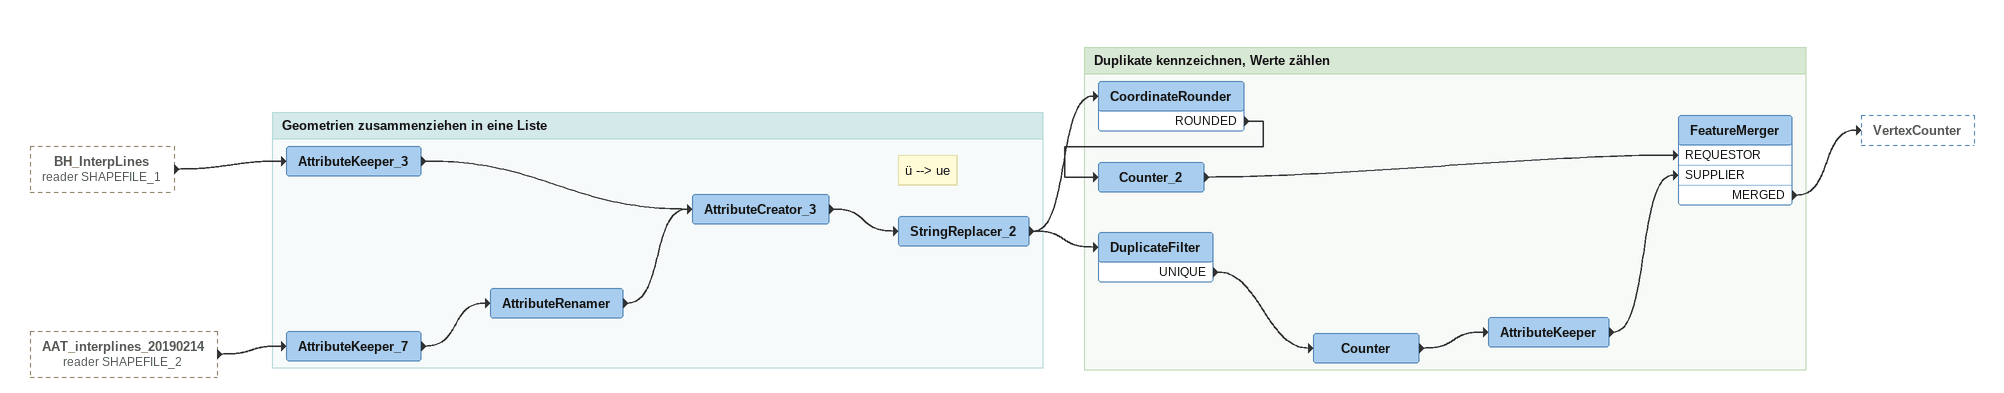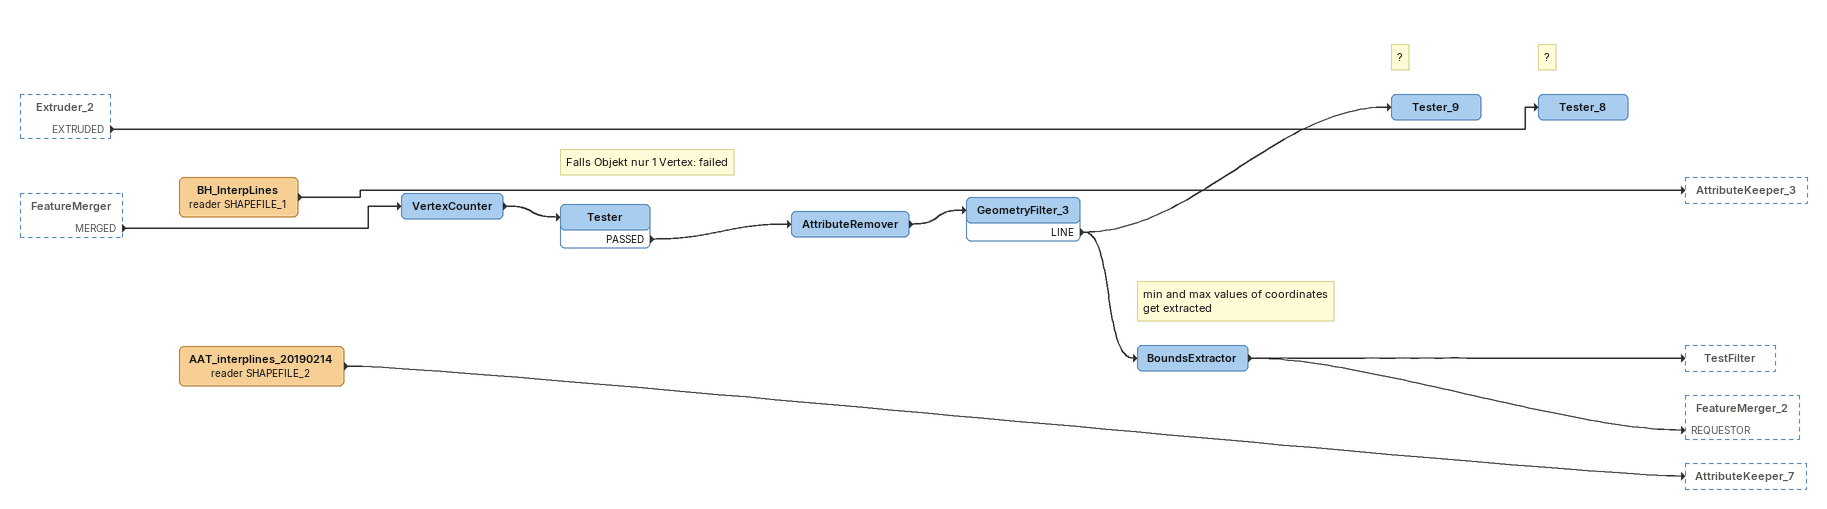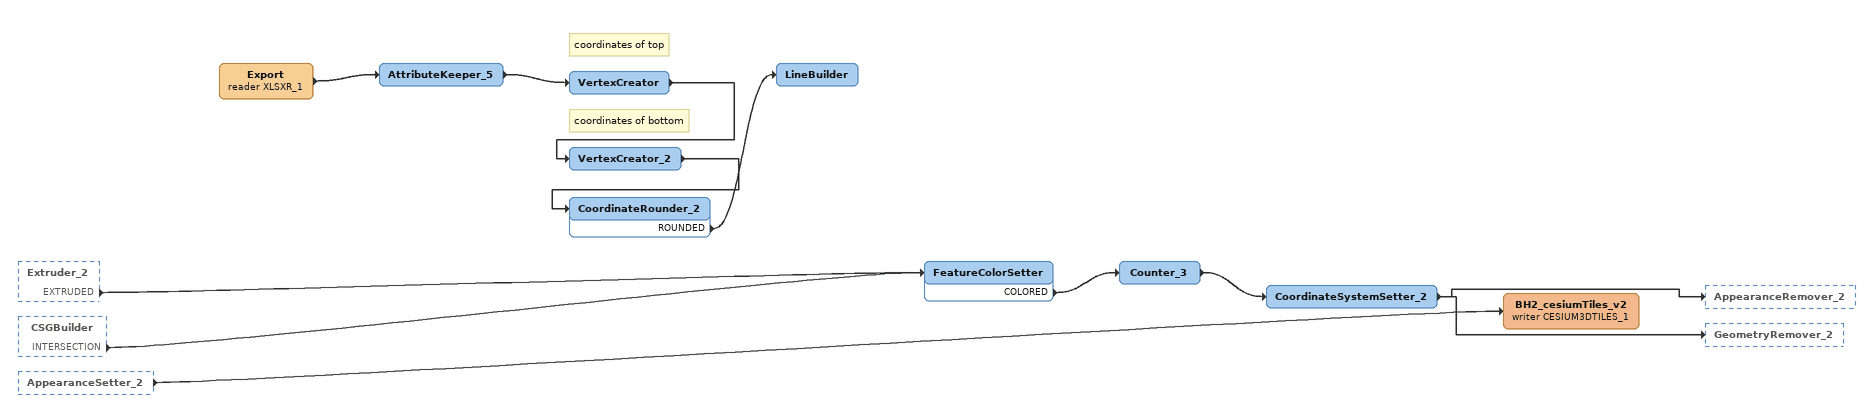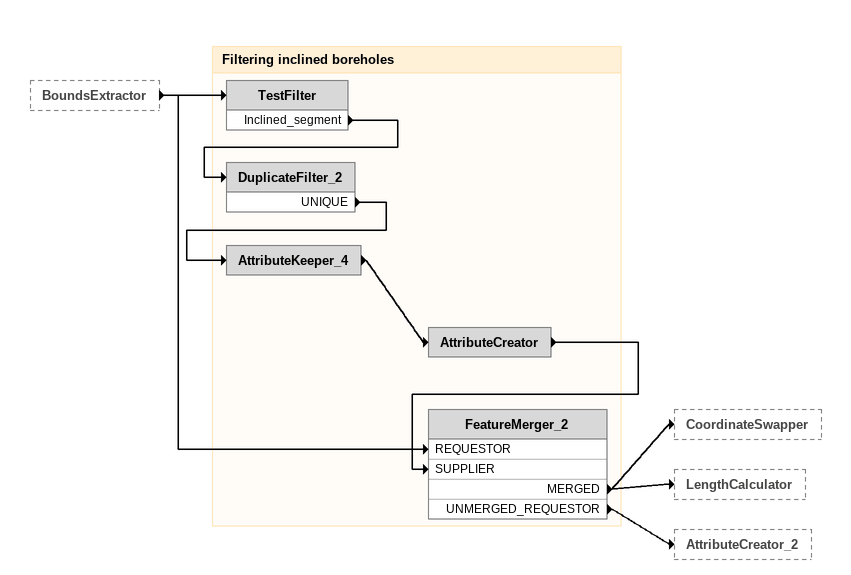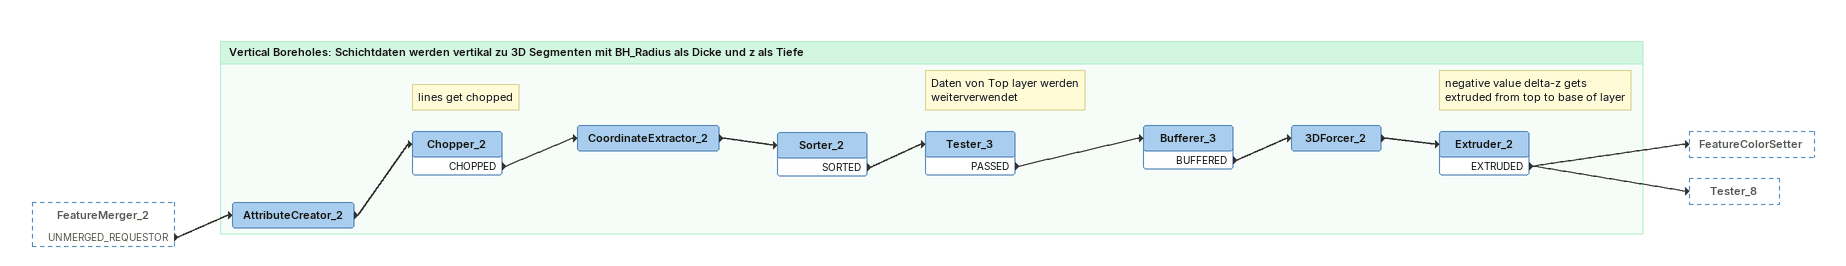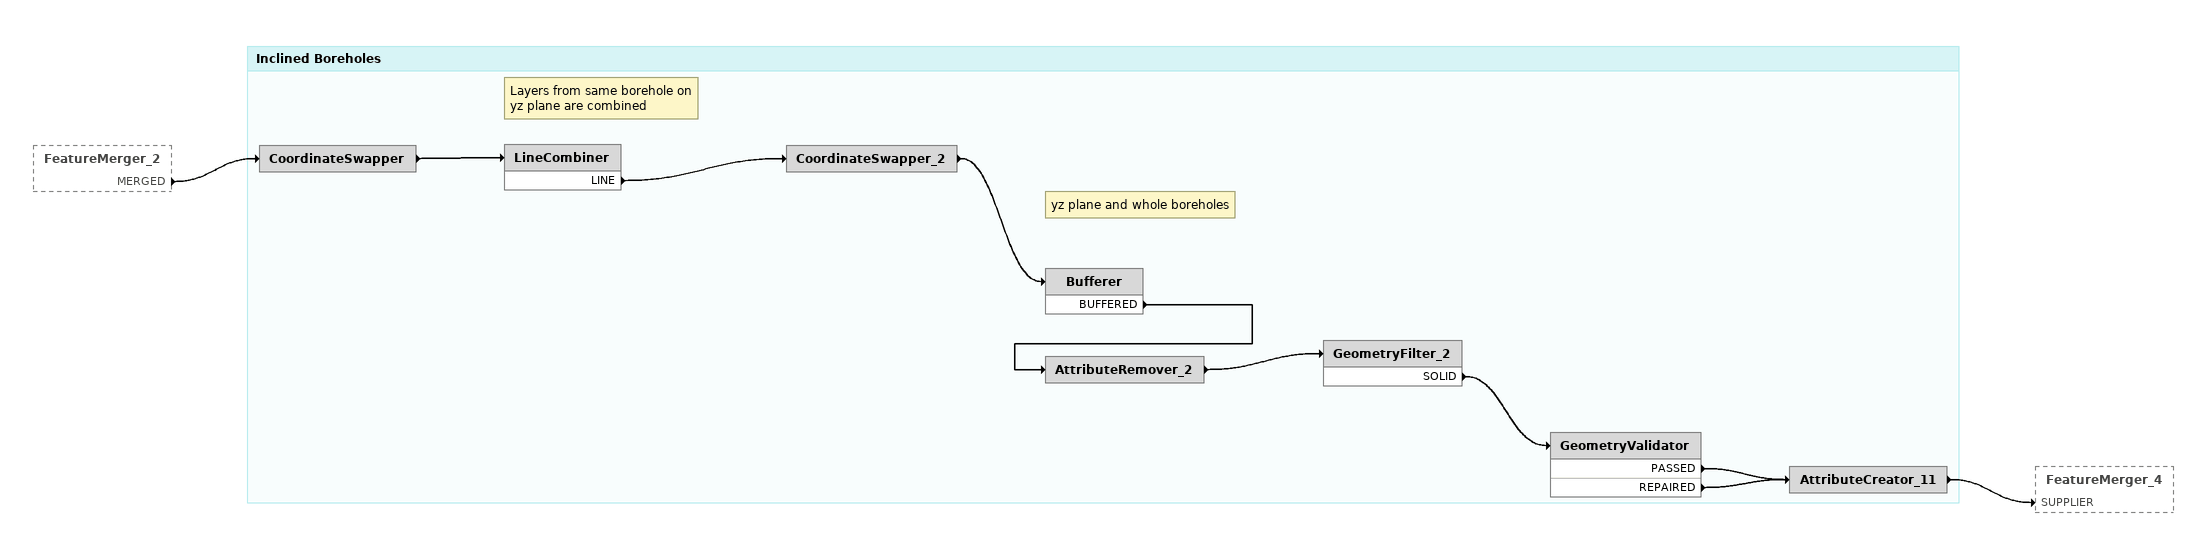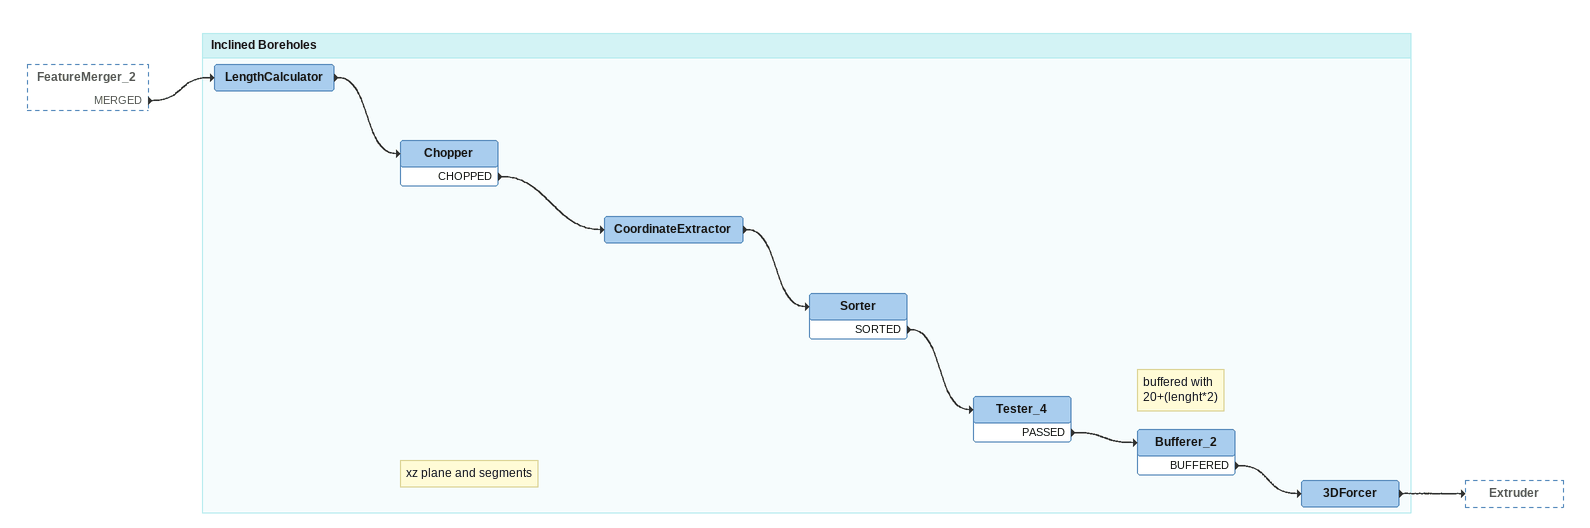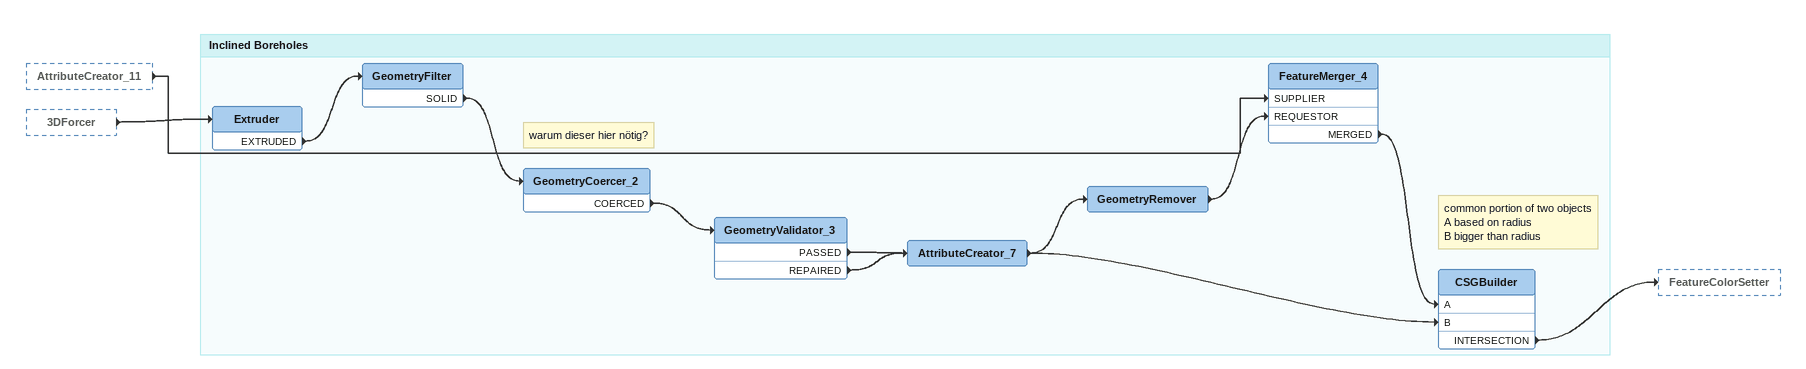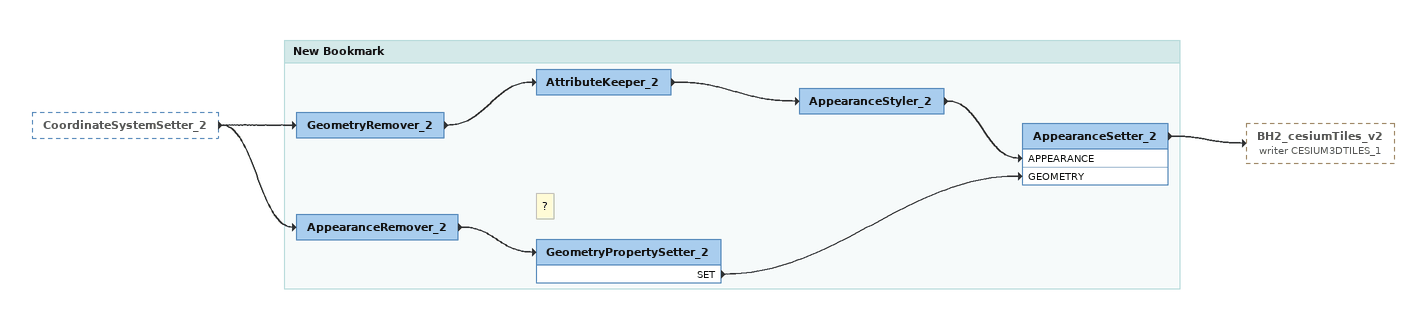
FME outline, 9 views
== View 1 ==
BH_InterpLines (reader SHAPEFILE_1) [outside]
    -> AttributeKeeper_3
AAT_interplines_20190214 (reader SHAPEFILE_2) [outside]
    -> AttributeKeeper_7

Bookmark: Geometrien zusammenziehen in eine Liste
AttributeKeeper_3
    -> AttributeCreator_3
AttributeKeeper_7
    -> AttributeRenamer
AttributeRenamer
    -> AttributeCreator_3
AttributeCreator_3
    -> StringReplacer_2
Note: ü --> ue
StringReplacer_2
    -> DuplicateFilter
    -> CoordinateRounder

Bookmark: Duplikate kennzeichnen, Werte zählen
CoordinateRounder
    ROUNDED -> Counter_2
Counter_2
    -> FeatureMerger [REQUESTOR]
DuplicateFilter
    UNIQUE -> Counter
Counter
    -> AttributeKeeper
AttributeKeeper
    -> FeatureMerger [SUPPLIER]
FeatureMerger
    MERGED -> VertexCounter

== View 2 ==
Extruder_2 [outside]
    EXTRUDED -> Tester_8
FeatureMerger [outside]
    MERGED -> VertexCounter
BH_InterpLines (reader SHAPEFILE_1)
    -> AttributeKeeper_3
AAT_interplines_20190214 (reader SHAPEFILE_2)
    -> AttributeKeeper_7
VertexCounter
    -> Tester
Note: Falls Objekt nur 1 Vertex: failed
Tester
    PASSED -> AttributeRemover
AttributeRemover
    -> GeometryFilter_3
GeometryFilter_3
    LINE -> BoundsExtractor
    LINE -> Tester_9
Note: ?
Tester_9
Note: min and max values of coordinates get extracted
BoundsExtractor
    -> TestFilter
    -> FeatureMerger_2 [REQUESTOR]
Note: ?
Tester_8

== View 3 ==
Extruder_2 [outside]
    EXTRUDED -> FeatureColorSetter
CSGBuilder [outside]
    INTERSECTION -> FeatureColorSetter
AppearanceSetter_2 [outside]
    -> BH2_cesiumTiles_v2 (writer CESIUM3DTILES_1)
FeatureColorSetter
    COLORED -> Counter_3
Counter_3
    -> CoordinateSystemSetter_2
CoordinateSystemSetter_2
    -> AppearanceRemover_2
    -> GeometryRemover_2
BH2_cesiumTiles_v2 (writer CESIUM3DTILES_1)
Export (reader XLSXR_1)
    -> AttributeKeeper_5
AttributeKeeper_5
    -> VertexCreator
Note: coordinates of top
VertexCreator
    -> VertexCreator_2
Note: coordinates of bottom
VertexCreator_2
    -> CoordinateRounder_2
CoordinateRounder_2
    ROUNDED -> LineBuilder
LineBuilder

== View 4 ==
BoundsExtractor [outside]
    -> TestFilter
    -> FeatureMerger_2 [REQUESTOR]

Bookmark: Filtering inclined boreholes
TestFilter
    Inclined_segment -> DuplicateFilter_2
DuplicateFilter_2
    UNIQUE -> AttributeKeeper_4
AttributeKeeper_4
    -> AttributeCreator
AttributeCreator
    -> FeatureMerger_2 [SUPPLIER]
FeatureMerger_2
    MERGED -> CoordinateSwapper
    MERGED -> LengthCalculator
    UNMERGED_REQUESTOR -> AttributeCreator_2

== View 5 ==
FeatureMerger_2 [outside]
    UNMERGED_REQUESTOR -> AttributeCreator_2

Bookmark: Vertical Boreholes: Schichtdaten werden vertikal zu 3D Segmenten mit BH_Radius als Dicke und z als Tiefe
AttributeCreator_2
    -> Chopper_2
Note: lines get chopped
Chopper_2
    CHOPPED -> CoordinateExtractor_2
CoordinateExtractor_2
    -> Sorter_2
Sorter_2
    SORTED -> Tester_3
Note: Daten von Top layer werden weiterverwendet
Tester_3
    PASSED -> Bufferer_3
Bufferer_3
    BUFFERED -> 3DForcer_2
3DForcer_2
    -> Extruder_2
Note: negative value delta-z gets extruded from top to base of layer
Extruder_2
    EXTRUDED -> FeatureColorSetter
    EXTRUDED -> Tester_8

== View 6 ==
FeatureMerger_2 [outside]
    MERGED -> CoordinateSwapper

Bookmark: Inclined Boreholes
CoordinateSwapper
    -> LineCombiner
Note: Layers from same borehole on yz plane are combined
LineCombiner
    LINE -> CoordinateSwapper_2
CoordinateSwapper_2
    -> Bufferer
Note: yz plane and whole boreholes
Bufferer
    BUFFERED -> AttributeRemover_2
AttributeRemover_2
    -> GeometryFilter_2
GeometryFilter_2
    SOLID -> GeometryValidator
GeometryValidator
    PASSED -> AttributeCreator_11
    REPAIRED -> AttributeCreator_11
AttributeCreator_11
    -> FeatureMerger_4 [SUPPLIER]

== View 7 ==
FeatureMerger_2 [outside]
    MERGED -> LengthCalculator

Bookmark: Inclined Boreholes
LengthCalculator
    -> Chopper
Chopper
    CHOPPED -> CoordinateExtractor
CoordinateExtractor
    -> Sorter
Note: xz plane and segments
Sorter
    SORTED -> Tester_4
Tester_4
    PASSED -> Bufferer_2
Note: buffered with / 20+(lenght*2)
Bufferer_2
    BUFFERED -> 3DForcer
3DForcer
    -> Extruder

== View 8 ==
AttributeCreator_11 [outside]
    -> FeatureMerger_4 [SUPPLIER]
3DForcer [outside]
    -> Extruder

Bookmark: Inclined Boreholes
Extruder
    EXTRUDED -> GeometryFilter
GeometryFilter
    SOLID -> GeometryCoercer_2
Note: warum dieser hier nötig?
GeometryCoercer_2
    COERCED -> GeometryValidator_3
GeometryValidator_3
    PASSED -> AttributeCreator_7
    REPAIRED -> AttributeCreator_7
AttributeCreator_7
    -> GeometryRemover
    -> CSGBuilder [B]
GeometryRemover
    -> FeatureMerger_4 [REQUESTOR]
FeatureMerger_4
    MERGED -> CSGBuilder [A]
Note: common portion of two objects / A based on radius / B bigger than radius
CSGBuilder
    INTERSECTION -> FeatureColorSetter

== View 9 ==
CoordinateSystemSetter_2 [outside]
    -> AppearanceRemover_2
    -> GeometryRemover_2

Bookmark: New Bookmark
GeometryRemover_2
    -> AttributeKeeper_2
AttributeKeeper_2
    -> AppearanceStyler_2
AppearanceStyler_2
    -> AppearanceSetter_2 [APPEARANCE]
AppearanceRemover_2
    -> GeometryPropertySetter_2
Note: ?
GeometryPropertySetter_2
    SET -> AppearanceSetter_2 [GEOMETRY]
AppearanceSetter_2
    -> BH2_cesiumTiles_v2 (writer CESIUM3DTILES_1)
